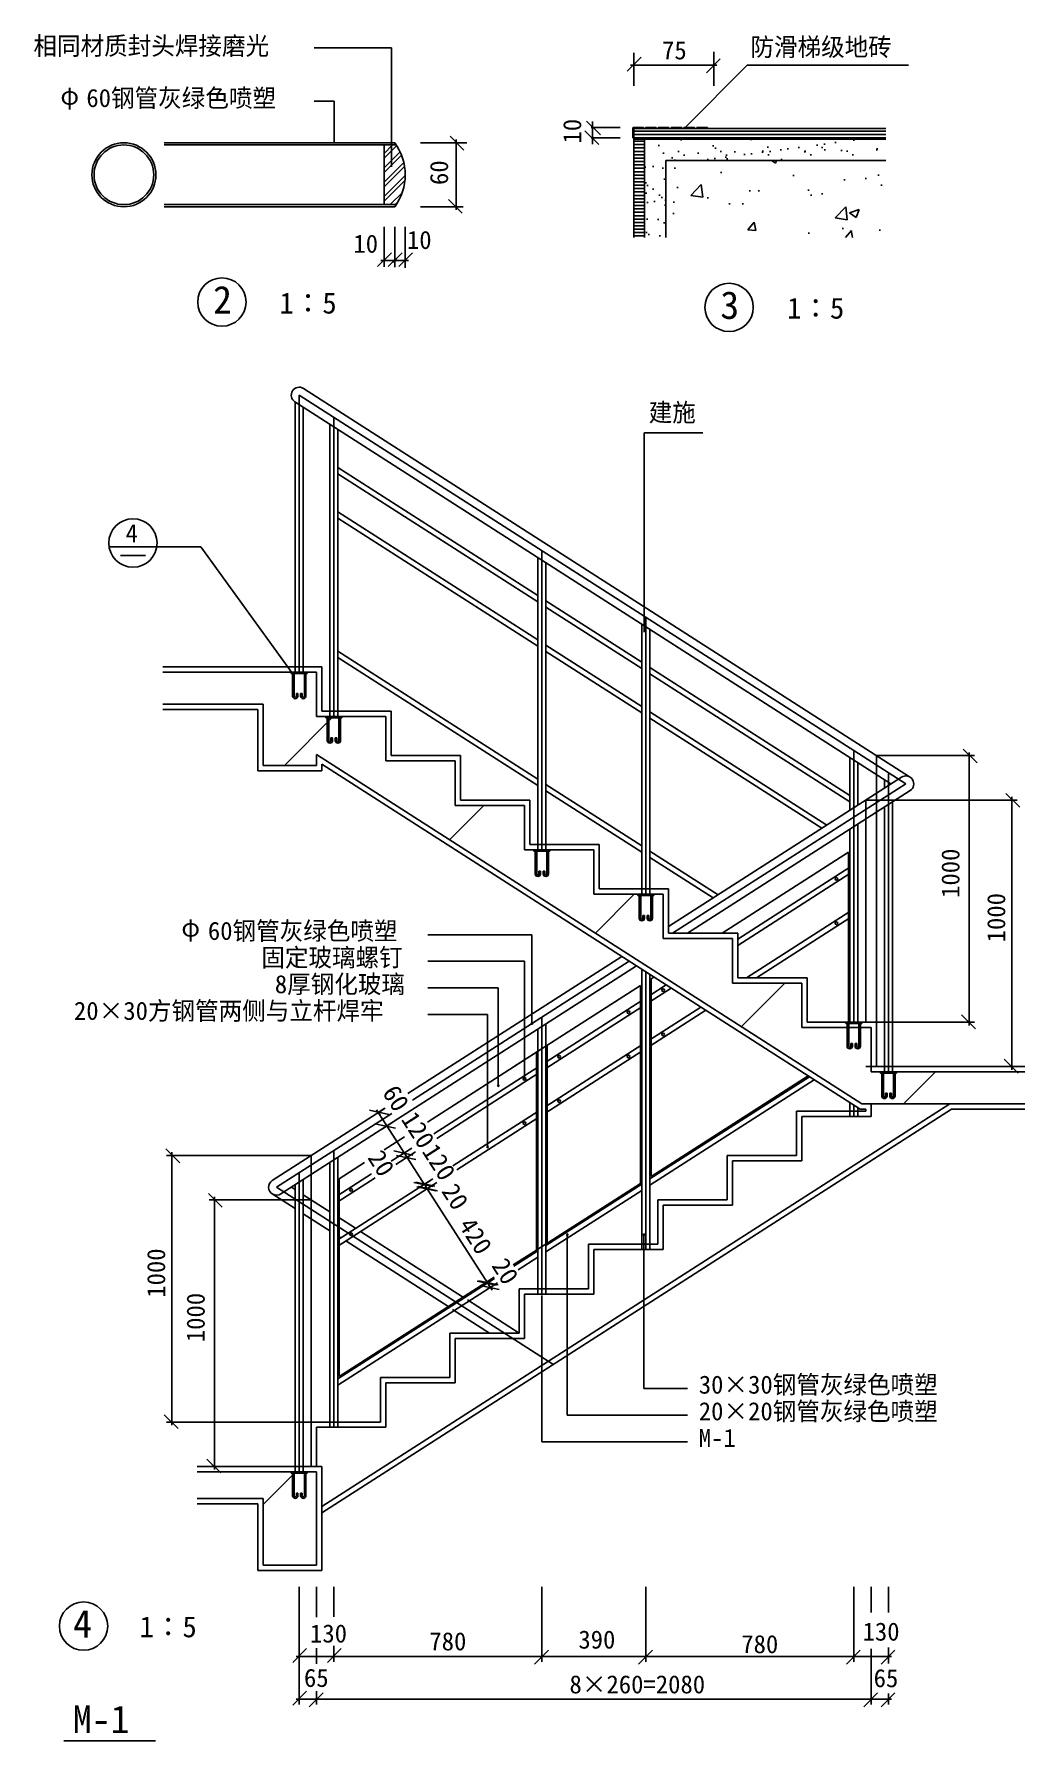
# Model space of a CAD drawing. Header units: metres. Extents: x 1285 to 18734, y 146 to 16403.
# Drawn here: x 9443 to 18734, y 396 to 16403 of the extents above; entities that cross this region are included whole.
import ezdxf

# ---------------------------------------------------------------- set-up
doc = ezdxf.new("R2010")
doc.units = ezdxf.units.M
for name, color, linetype in [('DOTE', 1, 'Continuous'), ('PUB_DIM', 3, 'Continuous'), ('PUB_TEXT', 7, 'Continuous'), ('S_SURFACE', 6, 'Continuous'), ('WALL', 5, 'Continuous'), ('WINDOW', 2, 'Continuous'), ('填充', 7, 'Continuous'), ('看线', 253, 'Continuous'), ('预埋件', 30, 'Continuous')]:
    doc.layers.add(name, color=color, linetype=linetype)
pattern_1 = [(45, (0, 0), (-1122.53, 1122.53), [])]

# ---------------------------------------------------------------- blocks, each defined once
blk = doc.blocks.new('A$C554C3C67')
at = {"layer": '预埋件'}
for p, q in [((0, 100), (60, 100)), ((0, 95), (0, 100)), ((60, 95), (0, 95)), ((5, 95), (5, 10)), ((11, 95), (11, 10)), ((49, 95), (49, 10)), ((55, 95), (55, 10)), ((60, 100), (60, 95)), ((19, 10), (19, 20)), ((19, 20), (25, 20)), ((25, 10), (25, 20)), ((35, 10), (35, 20)), ((41, 20), (35, 20)), ((41, 10), (41, 20))]:
    blk.add_line(p, q, dxfattribs=at)
for centre, radius in [((15, 10), 10), ((15, 10), 4), ((45, 10), 10), ((45, 10), 4)]:
    blk.add_arc(centre, radius, 180, 0, dxfattribs=at)
blk = doc.blocks.new('_dimx')
blk.add_line((-150, 0), (150, 0))
blk.add_lwpolyline([(-340.73, -363.01), (305.31, 286.02)])

msp = doc.modelspace()

# ---------------------------------------------------------------- hatches: boundary and pattern name
at = {"layer": '填充'}
h = msp.add_hatch(dxfattribs=at)
h.set_pattern_fill('LINE', scale=10)
h.paths.add_polyline_path([(17431.36, 15518.91), (15066.58, 15518.91), (15066.58, 15418.91), (15166.58, 15418.91), (17431.36, 15418.91)])
h = msp.add_hatch(dxfattribs=at)
h.set_pattern_fill('LINE', scale=10)
h.paths.add_polyline_path([(15166.58, 15418.91), (15066.58, 15418.91), (15066.58, 14495.22), (15166.58, 14495.22)])
h = msp.add_hatch(dxfattribs=at)
h.set_pattern_fill('AR-SAND', scale=5)
h.paths.add_polyline_path([(17431.36, 15418.91), (15166.58, 15418.91), (15166.58, 14495.22), (15366.58, 14495.22), (15366.58, 15218.91), (17431.36, 15218.91)])
h = msp.add_hatch(dxfattribs=at)
h.set_pattern_fill('ANSI32', scale=10)
h.paths.add_polyline_path([(12724.61, 14803.74), (12838.48, 14803.74, 0.3), (12838.48, 15363.74), (12724.61, 15363.74)])
h = msp.add_hatch(dxfattribs=at)
h.set_pattern_fill('AR-CONC', scale=5)
h.paths.add_polyline_path([(17431.36, 15218.91), (15366.58, 15218.91), (15366.58, 14495.22), (17431.36, 14495.22)])
h = msp.add_hatch(dxfattribs=at)
h.set_pattern_fill('ANSI31', scale=1000)
h.paths.add_polyline_path([(17431.36, 15218.91), (15366.58, 15218.91), (15366.58, 14495.22), (17431.36, 14495.22)])
h = msp.add_hatch(dxfattribs=at)
h.set_pattern_fill('AN31C', scale=500)
h.set_pattern_definition(pattern_1)
h.paths.add_polyline_path([(14041.85, 8752.98), (14041.85, 9169.66), (13391.85, 9169.66), (13391.85, 9586.33), (12741.85, 9586.33), (12741.85, 10003.01), (12091.85, 10003.01), (12091.85, 10419.68), (10649.86, 10419.68), (10649.86, 10119.68), (11591.85, 10119.68), (11591.85, 9544.68), (12091.85, 9544.68), (12091.85, 9646.66), (17203.95, 6369.61), (18733.83, 6369.61), (18733.83, 6669.61), (17529.35, 6669.61), (17529.35, 6657.11), (17516.85, 6657.11), (17516.85, 6444.61, -1), (17466.85, 6444.61), (17466.85, 6469.61), (17481.85, 6469.61), (17481.85, 6444.61, 1), (17501.85, 6444.61), (17501.85, 6657.11), (17406.85, 6657.11), (17406.85, 6444.61, 1), (17426.85, 6444.61), (17426.85, 6469.61), (17441.85, 6469.61), (17441.85, 6444.61, -1), (17391.85, 6444.61), (17391.85, 6657.11), (17379.35, 6657.11), (17379.35, 6669.61), (17291.85, 6669.61), (17291.85, 7086.28), (16641.85, 7086.28), (16641.85, 7502.96), (15991.85, 7502.96), (15991.85, 7919.63), (15341.85, 7919.63), (15341.85, 8336.31), (14691.85, 8336.31), (14691.85, 8752.98)])
h = msp.add_hatch(dxfattribs=at)
h.set_pattern_fill('AN31C', scale=500)
h.set_pattern_definition(pattern_1)
h.paths.add_polyline_path([(12091.85, 2919.53), (12004.35, 2919.53), (12004.35, 2907.03), (11991.85, 2907.03), (11991.85, 2694.53, -1), (11941.85, 2694.53), (11941.85, 2719.53), (11956.85, 2719.53), (11956.85, 2694.53, 1), (11976.85, 2694.53), (11976.85, 2907.03), (11881.85, 2907.03), (11881.85, 2694.53, 1), (11901.85, 2694.53), (11901.85, 2719.53), (11916.85, 2719.53), (11916.85, 2694.53, -1), (11866.85, 2694.53), (11866.85, 2907.03), (11854.35, 2907.03), (11854.35, 2919.53), (10970.24, 2919.53), (10970.24, 2669.53), (11591.85, 2669.53), (11591.85, 2044.68), (12091.85, 2044.68)])

# ---------------------------------------------------------------- linework, layer by layer
for p, q in [((15066.36, 15528.91), (15156.36, 15528.91)), ((15156.36, 15528.91), (15156.36, 15518.91)), ((15176.36, 15528.91), (15276.36, 15528.91)), ((15176.36, 15528.91), (15176.36, 15518.91)), ((15276.36, 15528.91), (15276.36, 15518.91)), ((15296.36, 15528.91), (15396.36, 15528.91)), ((15296.36, 15528.91), (15296.36, 15518.91)), ((15396.36, 15528.91), (15396.36, 15518.91)), ((15416.36, 15528.91), (15416.36, 15518.91)), ((15416.36, 15528.91), (15516.36, 15528.91)), ((15516.36, 15528.91), (15516.36, 15518.91)), ((15536.36, 15528.91), (15536.36, 15518.91)), ((15536.36, 15528.91), (15636.36, 15528.91)), ((15636.36, 15528.91), (15636.36, 15518.91)), ((15656.36, 15528.91), (15756.36, 15528.91)), ((15656.36, 15528.91), (15656.36, 15518.91)), ((15756.36, 15528.91), (15756.36, 15518.91)), ((10661.1, 15383.74), (12824.61, 15383.74)), ((15056.36, 15519.12), (15056.36, 15429.06)), ((15056.36, 15429.06), (15066.58, 15429.06)), ((15066.58, 15518.91), (15066.58, 14495.22)), ((15066.58, 15518.91), (17431.36, 15518.91)), ((15166.58, 15418.91), (15066.58, 15418.91)), ((15166.58, 15418.91), (15166.58, 14495.22)), ((15166.58, 15418.91), (17431.36, 15418.91)), ((10661.1, 15363.74), (12838.48, 15363.74)), ((12724.61, 15363.74), (12724.61, 14803.74)), ((15366.58, 15218.91), (17431.36, 15218.91)), ((15366.58, 15218.91), (15366.58, 14495.22)), ((10661.1, 14803.74), (12838.48, 14803.74)), ((10661.1, 14783.74), (12824.61, 14783.74)), ((10254.25, 11513.07), (10487.12, 11513.07)), ((15391.85, 8033.69), (17576.37, 9434.05)), ((15569.87, 7969.63), (17657.32, 9307.77)), ((17416.85, 6669.61), (17416.85, 9153.62)), ((17491.85, 6669.61), (17491.85, 9201.7)), ((17166.85, 7136.28), (17166.85, 8993.36)), ((17091.85, 7136.28), (17091.85, 8945.28)), ((16041.85, 7915.84), (17091.85, 8588.93)), ((16041.85, 7856.45), (17091.85, 8529.54)), ((16124.3, 7552.96), (17091.85, 8173.19)), ((16216.95, 7552.96), (17091.85, 8113.8)), ((12946.33, 6466.02), (14953.62, 7752.77)), ((11757.32, 5525.64), (15092.59, 7663.68)), ((15141.85, 5002.91), (15141.85, 7632.1)), ((15216.85, 5002.91), (15216.85, 7584.03)), ((15216.85, 7386.98), (15370.54, 7485.5)), ((15216.85, 7327.59), (15416.86, 7455.81)), ((14241.85, 6761.97), (15141.85, 7338.91)), ((14241.85, 6702.58), (15141.85, 7279.52)), ((15216.85, 6971.25), (15694.81, 7277.64)), ((15216.85, 6911.85), (15741.13, 7247.94)), ((14166.85, 4586.23), (14166.85, 7070.24)), ((14241.85, 4586.23), (14241.85, 7118.32)), ((14241.85, 6346.23), (15141.85, 6923.17)), ((14241.85, 6286.84), (15141.85, 6863.78)), ((13191.29, 6088.53), (14166.85, 6713.89)), ((13218.68, 6046.69), (14166.85, 6654.5)), ((16713.17, 6624.82), (15216.85, 5665.62)), ((16759.49, 6595.13), (15216.85, 5606.23)), ((11676.37, 5651.93), (12734.75, 6330.39)), ((13370.93, 5787.94), (14166.85, 6298.16)), ((17091.85, 6252.93), (17091.85, 6382.08)), ((17166.85, 6252.93), (17166.85, 6334)), ((13405.78, 5750.89), (14166.85, 6238.76)), ((12790.79, 5831.79), (12983.37, 5955.24)), ((12216.85, 3336.21), (12216.85, 5820.22)), ((12291.85, 3336.21), (12291.85, 5868.3)), ((12834.43, 5800.37), (13018.92, 5918.64)), ((11891.85, 2919.53), (11891.85, 5611.88)), ((11966.85, 2919.53), (11966.85, 5659.96)), ((12291.85, 5511.95), (12605.25, 5712.85)), ((12291.85, 5452.56), (12640.19, 5675.86)), ((12291.85, 5096.21), (13182.03, 5666.85)), ((12291.85, 5036.82), (13219.17, 5631.27)), ((15141.85, 5617.55), (14241.85, 5040.61)), ((15141.85, 5558.15), (14241.85, 4981.22)), ((14166.85, 4992.53), (13941.49, 4848.07)), ((14166.85, 4933.14), (13980.63, 4813.77)), ((13761.54, 4732.72), (12291.85, 3790.59)), ((13788.96, 4690.9), (12291.85, 3731.2)), ((9721.78, 395.58), (10579.61, 395.58))]:
    msp.add_line(p, q)
for centre, radius, start, end in [((15066.36, 15518.91), 10, 90, 181.2), ((12413.39, 15083.74), 509.02, 323.89, 36.11), ((11716.85, 5588.78), 75, 122.66, 302.66)]:
    msp.add_arc(centre, radius, start, end)
at = {"layer": 'DOTE'}
for p, q in [((11929.35, 10419.68), (11929.35, 13016.82)), ((11929.35, 13016.82), (17616.85, 9370.91)), ((12254.35, 10003.01), (12254.35, 12808.48)), ((14204.35, 8752.98), (14204.35, 11558.46)), ((15179.35, 8336.31), (15179.35, 10933.44)), ((17129.35, 7136.28), (17129.35, 9675.12)), ((17341.85, 7136.28), (17341.85, 9636.28)), ((17454.35, 6669.61), (17454.35, 9466.79)), ((15430.9, 7969.63), (17616.85, 9370.91)), ((17241.85, 7136.28), (17241.85, 9219.61)), ((12991.63, 6405.97), (15023.1, 7708.22)), ((15179.35, 5002.91), (15179.35, 7608.06)), ((14204.35, 4586.23), (14204.35, 7183.37)), ((11716.85, 5588.78), (12796.5, 6280.88)), ((17129.35, 6252.93), (17129.35, 6358.04)), ((12254.35, 3336.21), (12254.35, 5933.34)), ((12041.85, 3386.21), (12041.85, 5886.21)), ((11929.35, 2919.53), (11929.35, 5725.01)), ((14307.92, 3927.81), (11716.85, 5588.78))]:
    msp.add_line(p, q, dxfattribs=at)
at = {"layer": 'PUB_DIM'}
for p, q in [((15066.36, 15918.91), (15066.36, 16228.6)), ((15816.58, 15918.91), (15816.58, 16237.01)), ((15816.53, 16113.13), (15066.41, 16113.13)), ((14680.67, 15372.31), (14680.67, 15582.34)), ((13067.28, 15383.74), (13499.57, 15383.74)), ((13400.62, 15383.69), (13400.62, 14783.79)), ((14937.62, 15527.23), (14668.17, 15527.23)), ((14937.62, 15429.06), (14668.17, 15429.06)), ((13067.28, 14783.74), (13467.63, 14783.74)), ((12724.61, 14596.01), (12724.61, 14220.35)), ((12824.61, 14596.01), (12824.61, 14216.24)), ((12824.61, 14596.01), (12824.61, 14216.24)), ((12922.41, 14596.01), (12922.41, 14212.12)), ((12824.56, 14280.32), (12724.66, 14280.32)), ((12922.36, 14280.32), (12824.66, 14280.32)), ((15165.03, 10794.74), (15165.03, 12663.42)), ((15165.03, 12663.42), (15715.27, 12663.42)), ((10143.89, 11594.71), (10643.89, 11594.71)), ((11005.01, 11594.71), (10643.89, 11594.71)), ((11866.85, 10407.18), (11005.01, 11594.71)), ((17341.99, 9636.28), (18263.08, 9636.28)), ((18213.08, 9636.08), (18213.08, 7136.48)), ((17241.85, 9219.61), (18663.08, 9219.61)), ((18613.08, 9219.41), (18613.08, 6719.81)), ((17341.99, 7136.28), (18263.08, 7136.28)), ((17241.85, 6719.61), (18663.08, 6719.61)), ((12726.67, 6325.21), (12628.32, 6262.16)), ((12751.26, 6163.03), (12670.52, 6288.98)), ((12807.62, 6198.93), (12709.27, 6135.88)), ((12807.62, 6198.93), (12709.27, 6135.88)), ((12913.16, 5910.47), (12751.47, 6162.69)), ((12969.53, 5946.37), (12871.17, 5883.32)), ((12969.53, 5946.37), (12871.17, 5883.32)), ((12042.8, 5886.21), (10685.12, 5886.21)), ((10735.12, 5886.01), (10735.12, 3386.41)), ((12996.51, 5904.27), (12898.16, 5841.22)), ((12996.51, 5904.27), (12898.16, 5841.22)), ((12940.14, 5868.38), (12913.37, 5910.13)), ((13102.04, 5615.81), (12940.36, 5868.04)), ((13158.41, 5651.71), (13060.06, 5588.66)), ((13185.4, 5609.62), (13087.04, 5546.57)), ((13185.4, 5609.62), (13087.04, 5546.57)), ((13129.03, 5573.72), (13102.26, 5615.48)), ((12043.15, 5469.53), (11085.12, 5469.53)), ((11135.12, 5469.33), (11135.12, 2969.73)), ((13695.24, 4690.45), (13129.24, 5573.38)), ((13751.6, 4726.35), (13653.25, 4663.3)), ((13751.6, 4726.35), (13653.25, 4663.3)), ((13778.59, 4684.25), (13680.23, 4621.2)), ((13722.22, 4648.36), (13695.45, 4690.11)), ((12042.8, 3386.21), (10685.12, 3386.21)), ((12043.15, 2969.53), (11085.12, 2969.53)), ((11929.35, 1840.78), (11929.32, 738.21)), ((11929.35, 1840.78), (11929.33, 1138.21)), ((12091.81, 1840.78), (12091.81, 1554.76)), ((12254.31, 1840.78), (12254.3, 1557.92)), ((14204.28, 1840.73), (14204.27, 1138.16)), ((14204.28, 1840.73), (14204.27, 1138.16)), ((15179.28, 1840.71), (15179.26, 1138.14)), ((15179.28, 1840.71), (15179.26, 1138.14)), ((17129.25, 1840.67), (17129.23, 1138.1)), ((17129.25, 1840.67), (17129.23, 1138.1)), ((17291.74, 1840.67), (17291.74, 1600.68)), ((17454.15, 1840.67), (17454.14, 1600.68)), ((12254.3, 1288.28), (12254.3, 1138.2)), ((11929.53, 1188.21), (12254.1, 1188.2)), ((12091.8, 1264.05), (12091.8, 1118.54)), ((12254.5, 1188.2), (14204.07, 1188.16)), ((14204.47, 1188.16), (15179.06, 1188.14)), ((15179.46, 1188.14), (17129.04, 1188.1)), ((17129.44, 1188.1), (17454.13, 1188.09)), ((17291.73, 1259.36), (17291.72, 738.09)), ((17454.14, 1271.3), (17454.13, 1120.24)), ((12091.79, 861.96), (12091.79, 738.2)), ((17454.13, 838.9), (17454.13, 738.09)), ((11929.53, 788.21), (12091.59, 788.2)), ((12091.99, 788.2), (17291.52, 788.09)), ((17291.92, 788.09), (17453.93, 788.09))]:
    msp.add_line(p, q, dxfattribs=at)
for centre in [(11203.58, 13890.44), (15960.03, 13840.28), (10369.56, 11630.43), (9906.5, 1471.9)]:
    msp.add_circle(centre, 226.64, dxfattribs=at)
msp.add_arc((17616.85, 9370.91), 75, 302.66, 122.66, dxfattribs=at)
at = {"layer": 'PUB_TEXT'}
for p, q in [((12069.53, 16274.45), (12794.67, 16274.45)), ((12794.67, 15159.24), (12794.67, 16274.45)), ((15546.76, 15528.91), (16128.73, 16110.88)), ((16128.73, 16110.88), (17642.23, 16110.88)), ((12255.86, 15774.45), (12069.53, 15774.45)), ((12255.86, 15383.74), (12255.86, 15774.45)), ((13135.69, 7956.86), (14110.6, 7956.86)), ((14110.6, 7956.86), (14110.6, 7123.27)), ((13135.69, 7706.86), (14041.85, 7706.86)), ((14041.85, 7706.86), (14041.85, 6604.07)), ((13135.69, 7456.86), (13795.68, 7456.86)), ((13795.68, 7456.86), (13795.68, 6540.67)), ((13135.69, 7206.86), (13695.68, 7206.86)), ((13695.68, 7206.86), (13695.68, 5965.67)), ((14442.07, 5143.04), (14442.07, 3451.12)), ((15161.32, 5143.04), (15161.32, 3701.12)), ((14204.35, 4573.73), (14204.35, 3201.12)), ((15569.95, 3701.12), (15161.32, 3701.12)), ((15569.95, 3451.12), (14442.07, 3451.12)), ((15569.95, 3201.12), (14204.35, 3201.12))]:
    msp.add_line(p, q, dxfattribs=at)
for points in [[(14104.04, 7123.27, 1), (14117.16, 7123.27, 1)], [(13789.12, 6540.67, 1), (13802.25, 6540.67, 1)], [(13689.12, 5965.67, 1), (13702.25, 5965.67, 1)], [(14435.51, 5143.04, 1), (14448.64, 5143.04, 1)], [(15154.75, 5143.04, 1), (15167.88, 5143.04, 1)]]:
    msp.add_lwpolyline(points, format="xyb", close=True, dxfattribs=at)
at = {"layer": 'S_SURFACE'}
for p, q in [((12141.85, 10469.68), (10649.86, 10469.68)), ((12141.85, 10053.01), (12141.85, 10469.68)), ((11541.85, 10069.68), (10649.86, 10069.68)), ((11541.85, 10069.68), (11541.85, 9494.68)), ((12791.85, 10053.01), (12141.85, 10053.01)), ((12791.85, 9636.33), (12791.85, 10053.01)), ((13441.85, 9636.33), (12791.85, 9636.33)), ((13441.85, 9219.66), (13441.85, 9636.33)), ((11541.85, 9494.68), (12141.85, 9494.68)), ((12141.85, 9555.22), (17189.3, 6319.61)), ((12141.85, 9555.22), (12141.85, 9494.68)), ((14091.85, 9219.66), (13441.85, 9219.66)), ((14091.85, 8802.98), (14091.85, 9219.66)), ((14741.85, 8802.98), (14091.85, 8802.98)), ((14741.85, 8386.31), (14741.85, 8802.98)), ((15391.85, 8386.31), (14741.85, 8386.31)), ((15391.85, 7969.63), (15391.85, 8386.31)), ((16041.85, 7969.63), (15391.85, 7969.63)), ((16041.85, 7552.96), (16041.85, 7969.63)), ((16691.85, 7552.96), (16041.85, 7552.96)), ((16691.85, 7136.28), (16691.85, 7552.96)), ((16691.85, 7136.28), (17341.85, 7136.28)), ((17341.85, 6719.61), (17341.85, 7136.28)), ((17341.85, 6719.61), (18733.83, 6719.61)), ((12141.85, 2535.85), (18044.4, 6319.61)), ((16591.85, 6302.93), (17241.85, 6302.93)), ((16591.85, 5886.26), (16591.85, 6302.93)), ((17189.3, 6319.61), (17241.85, 6319.61)), ((17241.85, 6302.93), (17241.85, 6319.61)), ((18044.4, 6319.61), (18733.83, 6319.61)), ((15941.85, 5886.26), (16591.85, 5886.26)), ((15941.85, 5469.58), (15941.85, 5886.26)), ((15291.85, 5469.58), (15941.85, 5469.58)), ((15291.85, 5052.91), (15291.85, 5469.58)), ((14641.85, 5052.91), (15291.85, 5052.91)), ((14641.85, 4636.23), (14641.85, 5052.91)), ((13991.85, 4219.56), (13991.85, 4636.23)), ((13991.85, 4636.23), (14641.85, 4636.23)), ((13341.85, 4219.56), (13991.85, 4219.56)), ((13341.85, 3802.88), (13341.85, 4219.56)), ((12691.85, 3802.88), (13341.85, 3802.88)), ((12691.85, 3386.21), (12691.85, 3802.88)), ((12041.85, 3386.21), (12691.85, 3386.21)), ((12041.85, 2969.53), (12041.85, 3386.21)), ((10970.24, 2969.53), (12141.85, 2969.53)), ((12141.85, 1994.53), (12141.85, 2969.53)), ((10970.24, 2619.53), (11541.85, 2619.53)), ((11541.85, 2619.53), (11541.85, 1994.53)), ((11541.85, 1994.53), (12141.85, 1994.53))]:
    msp.add_line(p, q, dxfattribs=at)
at = {"layer": 'WALL'}
for p, q in [((10649.86, 10419.68), (12091.85, 10419.68)), ((12091.85, 10419.68), (12091.85, 10003.01)), ((11591.85, 10119.68), (10649.86, 10119.68)), ((11591.85, 10119.68), (11591.85, 9544.68)), ((12741.85, 10003.01), (12091.85, 10003.01)), ((12741.85, 9586.33), (12741.85, 10003.01)), ((17203.95, 6369.61), (12091.85, 9646.66)), ((12091.85, 9646.66), (12091.85, 9544.68)), ((11591.85, 9544.68), (12091.85, 9544.68)), ((13391.85, 9586.33), (12741.85, 9586.33)), ((13391.85, 9169.66), (13391.85, 9586.33)), ((14041.85, 9169.66), (13391.85, 9169.66)), ((14041.85, 8752.98), (14041.85, 9169.66)), ((14691.85, 8752.98), (14041.85, 8752.98)), ((14691.85, 8336.31), (14691.85, 8752.98)), ((15341.85, 8336.31), (14691.85, 8336.31)), ((15341.85, 7919.63), (15341.85, 8336.31)), ((15991.85, 7919.63), (15341.85, 7919.63)), ((15991.85, 7502.96), (15991.85, 7919.63)), ((16641.85, 7502.96), (15991.85, 7502.96)), ((16641.85, 7086.28), (16641.85, 7502.96)), ((17291.85, 7086.28), (16641.85, 7086.28)), ((17291.85, 6669.61), (17291.85, 7086.28)), ((18733.83, 6669.61), (17291.85, 6669.61)), ((17203.95, 6369.61), (18733.83, 6369.61)), ((17291.85, 6369.61), (17291.85, 6252.93)), ((10970.24, 2919.53), (12091.85, 2919.53)), ((12091.85, 2044.53), (12091.85, 2919.53)), ((11591.85, 2669.53), (10970.24, 2669.53)), ((11591.85, 2669.68), (11591.85, 2044.53)), ((12091.85, 2044.68), (11591.85, 2044.68)), ((12091.85, 2044.53), (11591.85, 2044.53))]:
    msp.add_line(p, q, dxfattribs=at)
for radius in [300, 280]:
    msp.add_circle((10284.55, 15083.74), radius, dxfattribs=at)
at = {"layer": 'WINDOW'}
for p, q in [((15894.14, 7969.63), (17079.35, 8729.4)), ((17079.35, 7136.28), (17079.35, 8729.4)), ((15229.35, 7543.48), (15254.72, 7559.74)), ((15229.35, 5688.48), (15229.35, 7543.48)), ((13929.35, 6710.13), (15129.35, 7479.37)), ((15129.35, 5624.38), (15129.35, 7479.37)), ((14254.35, 5063.47), (14254.35, 6918.46)), ((13131.79, 6198.86), (14154.35, 6854.36)), ((14154.35, 4999.37), (14154.35, 6854.36)), ((16701.59, 6632.25), (15229.35, 5688.48)), ((18044.4, 6319.61), (18044.4, 6319.61)), ((12726.77, 5939.23), (12915.44, 6060.17)), ((12041.85, 5886.21), (11013.18, 5886.21)), ((12304.35, 5668.44), (12541.9, 5820.72)), ((12304.35, 3813.45), (12304.35, 5668.44)), ((15129.35, 5624.38), (14147.9, 4995.26)), ((14154.35, 4999.37), (13936.54, 4859.74)), ((13758.02, 4745.31), (12304.35, 3813.45))]:
    msp.add_line(p, q, dxfattribs=at)
at = {"layer": '看线'}
for p, q in [((11969.82, 13079.96), (17650.85, 9438.2)), ((11888.87, 12953.68), (17477.87, 9370.91)), ((11891.85, 10419.68), (11891.85, 12951.77)), ((11966.85, 10419.68), (11966.85, 12903.69)), ((12216.85, 10003.01), (12216.85, 12743.43)), ((12291.85, 10003.01), (12291.85, 12695.35)), ((12291.85, 12339.01), (14166.85, 11137.06)), ((12291.85, 12279.62), (14166.85, 11077.67)), ((12291.85, 11923.27), (14166.85, 10721.32)), ((12291.85, 11863.88), (14166.85, 10661.93)), ((14166.85, 8752.98), (14166.85, 11493.41)), ((14241.85, 8752.98), (14241.85, 11445.33)), ((14241.85, 11088.98), (15141.85, 10512.05)), ((14241.85, 11029.59), (15141.85, 10452.66)), ((15141.85, 8336.31), (15141.85, 10868.4)), ((15216.85, 8336.31), (15216.85, 10820.32)), ((12291.85, 10616.66), (14166.85, 9414.71)), ((14241.85, 10673.24), (15141.85, 10096.31)), ((14241.85, 10613.85), (15141.85, 10036.92)), ((12291.85, 10557.27), (14166.85, 9355.32)), ((15216.85, 10463.97), (17091.85, 9262.02)), ((15216.85, 10404.58), (17091.85, 9202.63)), ((15216.85, 10048.23), (16875.66, 8984.87)), ((15216.85, 9988.84), (16829.33, 8955.17)), ((17091.85, 9123.45), (17091.85, 9612.9)), ((17166.85, 9171.53), (17166.85, 9564.82)), ((14241.85, 9366.63), (15141.85, 8789.7)), ((14241.85, 9307.24), (15141.85, 8730.31)), ((17416.85, 9331.79), (17416.85, 9410.03)), ((15216.85, 8741.62), (15856.52, 8331.56)), ((15216.85, 8682.23), (15810.2, 8301.87)), ((12141.85, 2595.24), (18029.75, 6369.61)), ((16641.85, 6252.93), (17291.85, 6252.93)), ((16641.85, 5836.26), (16641.85, 6252.93)), ((15991.85, 5836.26), (16641.85, 5836.26)), ((15991.85, 5419.58), (15991.85, 5836.26)), ((11891.85, 5387.52), (11676.37, 5525.64)), ((11891.85, 5565.69), (11855.82, 5588.78)), ((12216.85, 5357.35), (11966.85, 5517.61)), ((12216.85, 5179.18), (11966.85, 5339.44)), ((12458.04, 5202.74), (12291.85, 5309.27)), ((15341.85, 5419.58), (15991.85, 5419.58)), ((15341.85, 5002.91), (15341.85, 5419.58)), ((12319.06, 5113.65), (12291.85, 5131.1)), ((13460.19, 4560.32), (12504.36, 5173.05)), ((13321.21, 4471.24), (12365.39, 5083.96)), ((14691.85, 5002.91), (15341.85, 5002.91)), ((14691.85, 4586.23), (14691.85, 5002.91)), ((13991.77, 4219.56), (13506.51, 4530.63)), ((14041.85, 4169.56), (14041.85, 4586.23)), ((14041.85, 4586.23), (14691.85, 4586.23)), ((13713.82, 4219.56), (13367.54, 4441.54)), ((13391.85, 3752.88), (13391.85, 4169.56)), ((13391.85, 4169.56), (14041.85, 4169.56)), ((12741.85, 3336.21), (12741.85, 3752.88)), ((12741.85, 3752.88), (13391.85, 3752.88)), ((12091.85, 2969.53), (12091.85, 3336.21)), ((12091.85, 3336.21), (12741.85, 3336.21))]:
    msp.add_line(p, q, dxfattribs=at)
msp.add_arc((11929.35, 13016.82), 75, 57.34, 237.34, dxfattribs=at)
at = {"layer": '预埋件'}
for centre in [(16966.85, 8479.11), (16966.85, 8063.37), (15341.85, 7437.42), (15016.85, 7229.08), (15341.85, 7021.68), (14366.85, 6812.41), (15016.85, 6813.34), (14041.85, 6604.07), (14366.85, 6396.67), (14041.85, 6188.33), (12416.85, 5562.38), (12416.85, 5146.64)]:
    msp.add_circle(centre, 12.5, dxfattribs=at)

# ---------------------------------------------------------------- block references
at = {"layer": 'PUB_DIM', "xscale": 0.2, "yscale": 0.2, "zscale": 0.2}
for p, rotation in [((15066.36, 16113.13), 180), ((14680.67, 15527.23), 90), ((13400.62, 15383.74), 90), ((14680.67, 15429.06), 270), ((13400.62, 14783.74), 270), ((12724.61, 14280.32), 180), ((12824.61, 14280.32), 180), ((12923.56, 14280.18), 180), ((18213.08, 9636.28), 90), ((18613.08, 9219.61), 90), ((18213.08, 7136.28), 270), ((18613.08, 6719.61), 270), ((12670.41, 6289.14), 122.66), ((12751.36, 6162.86), 302.66), ((10735.12, 5886.21), 90), ((12913.27, 5910.3), 302.66), ((12940.25, 5868.21), 302.66), ((13102.15, 5615.64), 302.66), ((13102.15, 5615.64), 122.66), ((13129.14, 5573.55), 302.66), ((13129.14, 5573.55), 122.66), ((11135.12, 5469.53), 90), ((13695.34, 4690.28), 302.66), ((13695.34, 4690.28), 122.66), ((13722.33, 4648.19), 302.66), ((10735.12, 3386.21), 270), ((11135.12, 2969.53), 270), ((11929.33, 1188.21), 180), ((12254.3, 1188.2), 180), ((14204.27, 1188.16), 360), ((15179.26, 1188.14), 360), ((17129.24, 1188.1), 360), ((17454.33, 1188.09), 360), ((11929.33, 788.21), 180), ((12091.79, 788.2), 360), ((17291.72, 788.09), 360), ((17454.13, 788.09), 360)]:
    msp.add_blockref('_dimx', p, dxfattribs=dict(at, rotation=rotation))
at = {"layer": 'PUB_DIM'}
for p, xscale, yscale, zscale in [((15816.58, 16113.13), 0.2, 0.2, 0.2), ((12824.61, 14280.32), 0.05, 0.05, 0.05)]:
    msp.add_blockref('_dimx', p, dxfattribs=dict(at, xscale=xscale, yscale=yscale, zscale=zscale))
at = {"layer": 'WINDOW', "xscale": 2.5, "yscale": 2.5, "zscale": 2.5}
for p in [(11854.35, 10169.68), (12179.35, 9753.01), (14129.35, 8502.98), (15104.35, 8086.31), (17054.35, 6886.28), (17379.35, 6419.61), (11854.35, 2669.53)]:
    msp.add_blockref('A$C554C3C67', p, dxfattribs=at)

# ---------------------------------------------------------------- texts
for s, p in [('75', (15331.31, 16166.31)), ('10', (12436.93, 14352.7)), ('10', (12939.07, 14387.94))]:
    msp.add_text(s, height=170).set_placement(p)
for s, rotation, p in [('10', 90, (14573.52, 15377.2)), ('60', 90, (13324.92, 14988.15)), ('1000', 90, (18120.77, 8301.71)), ('1000', 90, (18549.85, 7885.04)), ('60', 302.66, (12702.42, 6474.77)), ('120', 302.66, (12878.83, 6225.88)), ('20', 302.66, (12564.78, 5865.11)), ('120', 302.66, (13074.57, 5924.61)), ('20', 302.66, (13257.75, 5551.08)), ('420', 302.66, (13417.4, 5232.12)), ('1000', 90, (10671.88, 4551.64)), ('20', 302.66, (13727.81, 4852.03)), ('1000', 90, (11042.34, 4134.96)), ('130', 360, (12030.1, 1318.13)), ('130', 360, (17211.84, 1335.63)), ('780', 360, (13149.28, 1244.39)), ('390', 360, (14546.66, 1260.93)), ('780', 360, (16074.25, 1218.12)), ('65', 360, (11973.49, 901.58)), ('8×260=2080', 360, (14463.18, 840.92)), ('65', 360, (17315.78, 899.01))]:
    msp.add_text(s, height=170, rotation=rotation).set_placement(p)
at = {"layer": 'PUB_TEXT'}
for s, height, p in [('相同材质封头焊接磨光', 170, (9436.53, 16208.29)), ('防滑梯级地砖', 170, (16160.12, 16198.01)), ('φ', 170, (9688.95, 15741.28)), ('60钢管灰绿色喷塑', 170, (9932.72, 15719.25)), ('2', 260, (11121.12, 13781.92)), ('1∶5', 197, (11743.78, 13782.23)), ('3', 260, (15877.57, 13731.76)), ('1∶5', 197, (16504.09, 13734.83)), ('建施', 170, (15206.08, 12770.04)), ('4', 170, (10300.57, 11636.93)), ('φ', 170, (10823.22, 7938.58)), ('60钢管灰绿色喷塑', 170, (11072.29, 7907.85)), ('固定玻璃螺钉', 170, (11573.45, 7657.85)), ('8厚钢化玻璃', 170, (11700.21, 7407.85)), ('20×30方钢管两侧与立杆焊牢', 170, (9816.46, 7157.85)), ('30×30钢管灰绿色喷塑', 170, (15675.65, 3652.1)), ('20×20钢管灰绿色喷塑', 170, (15675.65, 3402.1)), ('M-1', 170, (15675.65, 3152.1)), ('4', 260, (9807.91, 1363.38)), ('1∶5', 197, (10431.85, 1367.22)), ('M-1', 260, (9805.84, 468.08))]:
    msp.add_text(s, height=height, dxfattribs=at).set_placement(p)

doc.saveas('drawing.dxf')
